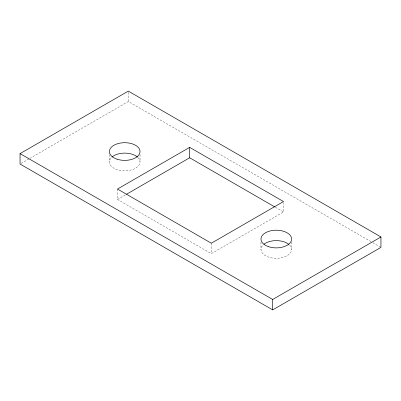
<?xml version="1.0" encoding="UTF-8"?>
<svg xmlns="http://www.w3.org/2000/svg" width="401" height="401" viewBox="0 0 401 401"><rect width="100%" height="100%" fill="white"/><g stroke="black" fill="none" stroke-linecap="round" stroke-linejoin="round"><path stroke-width="0.3" stroke-dasharray="2 1.5" d="M21.133 163.413L29.253 158.721M29.794 158.41L128.32 101.528L372.278 242.374M117.493 189.041L117.493 199.457L125.573 194.796M117.493 199.457L211.327 253.632L283.507 211.959L283.507 202.766M372.82 242.685L380.95 247.382M275.372 207.262L283.507 211.959M291.602 242.114L291.602 249.467M260.976 242.114L260.976 249.467M211.327 243.217L211.327 253.632M140.024 154.601L140.024 161.954M128.32 92.335L128.32 101.528M109.398 154.601L109.398 161.954M137.969 157.533A15.313 8.842 0 0 1 124.711 170.791A15.313 8.842 0 0 1 111.453 157.533M289.547 245.046A15.313 8.842 0 0 1 276.289 258.304A15.313 8.842 0 0 1 263.031 245.046"/><path stroke-width="0.6" d="M20.05 153.618L128.32 91.107L380.95 236.966L380.95 247.382L272.68 309.893L20.05 164.034L20.05 153.618L272.68 299.472L380.95 236.966M189.673 147.367L117.493 189.041L211.327 243.217L283.507 201.543L189.673 147.367L189.673 157.783L274.83 206.951M126.651 194.169L189.673 157.783M272.68 299.472L272.68 309.893M111.869 157.142A15.313 8.842 0 0 1 137.553 157.142M263.898 244.269A15.313 8.842 0 0 1 288.68 244.269M117.057 159.192A15.313 8.842 0 0 0 140.024 151.533A15.313 8.842 0 0 0 117.057 143.879A15.313 8.842 0 0 0 117.057 159.192M268.635 246.705A15.313 8.842 0 0 0 291.602 239.046A15.313 8.842 0 0 0 268.635 231.392A15.313 8.842 0 0 0 268.635 246.705"/></g></svg>
